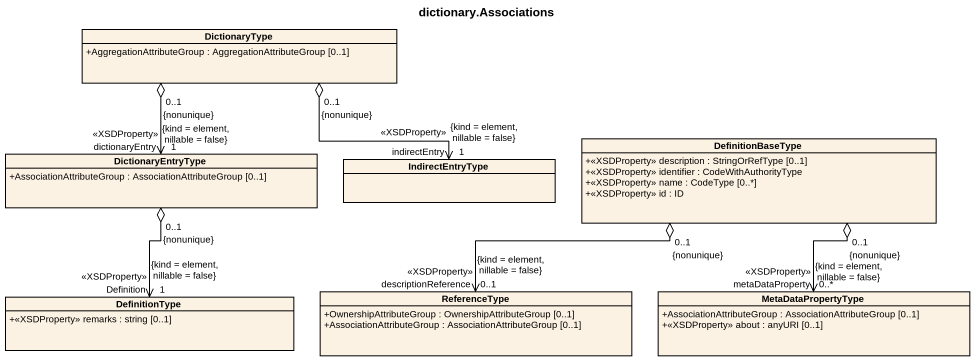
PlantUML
@startuml
title dictionary.Associations
hide circle
hide empty members
skinparam classAttributeIconSize 0
class DictionaryType {
  +AggregationAttributeGroup : AggregationAttributeGroup [0..1]
}
class DictionaryEntryType {
  +AssociationAttributeGroup : AssociationAttributeGroup [0..1]
}
class DefinitionBaseType {
  +<<XSDProperty>> description : StringOrRefType [0..1]
  +<<XSDProperty>> identifier : CodeWithAuthorityType
  +<<XSDProperty>> name : CodeType [0..*]
  +<<XSDProperty>> id : ID
}
class IndirectEntryType
class DefinitionType {
  +<<XSDProperty>> remarks : string [0..1]
}
class ReferenceType {
  +OwnershipAttributeGroup : OwnershipAttributeGroup [0..1]
  +AssociationAttributeGroup : AssociationAttributeGroup [0..1]
}
class MetaDataPropertyType {
  +AssociationAttributeGroup : AssociationAttributeGroup [0..1]
  +<<XSDProperty>> about : anyURI [0..1]
}
DictionaryType "0..1\n{nonunique}" o--> "dictionaryEntry\n<<XSDProperty>>\n1\n{kind = element, nillable = false}" DictionaryEntryType
DictionaryType "0..1\n{nonunique}" o-right-> "indirectEntry\n<<XSDProperty>>\n1\n{kind = element, nillable = false}" IndirectEntryType
DictionaryEntryType "0..1\n{nonunique}" o--> "Definition\n<<XSDProperty>>\n1\n{kind = element, nillable = false}" DefinitionType
DefinitionBaseType "0..1\n{nonunique}" o-left-> "descriptionReference\n<<XSDProperty>>\n0..1\n{kind = element, nillable = false}" ReferenceType
DefinitionBaseType "0..1\n{nonunique}" o--> "metaDataProperty\n<<XSDProperty>>\n0..*\n{kind = element, nillable = false}" MetaDataPropertyType
@enduml
